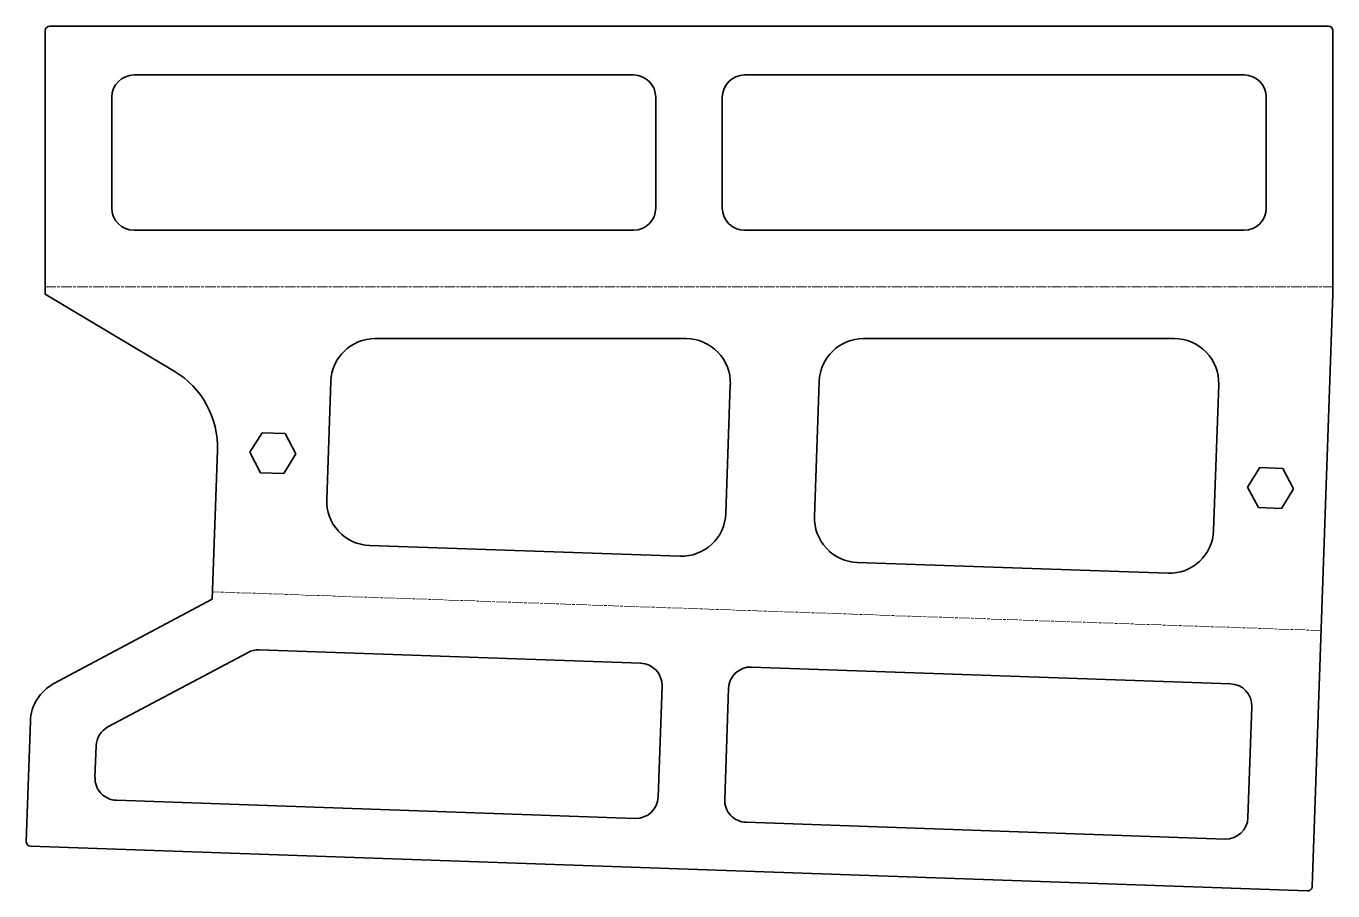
# Model space of a CAD drawing. Header units: millimetres. Extents: x 0 to 294, y 0 to 195.
import ezdxf

# ---------------------------------------------------------------- set-up
doc = ezdxf.new("R2010")
doc.units = ezdxf.units.MM
doc.linetypes.add('Chain', pattern=[13.68, 9.12, -1.14, 2.28, -1.14])
doc.layers.add('SIMUMAK Bend Centerline (ISO)', color=7, linetype='Chain', lineweight=9)
doc.layers.add('SIMUMAK Visible (ISO)', color=7, linetype='Continuous', lineweight=35)

# ---------------------------------------------------------------- blocks, each defined once
blk = doc.blocks.new('SIL-027-CSTL-01_Sheet_SIL-027-CSTL-01 (Desplegada)')
at = {"layer": 'SIMUMAK Bend Centerline (ISO)', "ltscale": 0.263158}
for p, q in [((-142.93, 38.7), (147.24, 38.7)), ((144.6, -38.77), (-105.25, -30.05))]:
    blk.add_line(p, q, dxfattribs=at)
at = {"layer": 'SIMUMAK Visible (ISO)'}
for p, q in [((-141.93, 97.4), (146.24, 97.4)), ((-142.93, 37.01), (-142.93, 96.4)), ((147.24, 96.4), (147.24, 37.01)), ((-122.93, 86.4), (-10.35, 86.4)), ((14.65, 86.4), (127.24, 86.4)), ((-127.93, 56.4), (-127.93, 81.4)), ((-5.35, 81.4), (-5.35, 56.4)), ((9.65, 56.4), (9.65, 81.4)), ((132.24, 81.4), (132.24, 56.4)), ((-10.35, 51.4), (-122.93, 51.4)), ((127.24, 51.4), (14.65, 51.4)), ((-142.93, 37.01), (-113.88, 19.68)), ((147.24, 37.01), (142.58, -96.43)), ((-68.59, 27.01), (1.46, 27.01)), ((41.48, 27.01), (111.52, 27.01)), ((-79.51, -9.24), (-78.58, 17.35)), ((11.45, 16.66), (10.44, -12.38)), ((30.42, -13.08), (31.49, 17.35)), ((121.52, 16.66), (120.37, -16.22)), ((-96.85, 1.38), (-94.09, 5.78)), ((-94.09, 5.78), (-88.9, 5.6)), ((-88.9, 5.6), (-86.46, 1.01)), ((-104.14, 1.8), (-105.31, -31.74)), ((-94.41, -3.21), (-96.85, 1.38)), ((-86.46, 1.01), (-89.21, -3.39)), ((128.02, -6.48), (130.77, -2.07)), ((130.77, -2.07), (135.96, -2.25)), ((135.96, -2.25), (138.4, -6.84)), ((-89.21, -3.39), (-94.41, -3.21)), ((130.46, -11.07), (128.02, -6.48)), ((138.4, -6.84), (135.65, -11.25)), ((135.65, -11.25), (130.46, -11.07)), ((0.09, -22.02), (-69.87, -19.58)), ((110.03, -25.86), (40.07, -23.42)), ((-105.31, -31.74), (-141, -50.72)), ((-128.83, -60.5), (-97.24, -43.7)), ((-94.72, -43.12), (-8.75, -46.12)), ((16.23, -46.99), (124.16, -50.76)), ((-3.93, -51.29), (-4.8, -76.28)), ((10.19, -76.8), (11.06, -51.82)), ((128.99, -55.93), (128.11, -80.92)), ((-147.24, -86.31), (-146.29, -59.2)), ((-131.73, -71.84), (-131.48, -64.74)), ((-9.98, -81.1), (-126.9, -77.02)), ((122.94, -85.74), (15.01, -81.97)), ((141.55, -97.4), (-146.28, -87.35))]:
    blk.add_line(p, q, dxfattribs=at)
at = {"layer": 'SIMUMAK Visible (ISO)', "extrusion": (0, 0, -1)}
for centre, radius, start, end in [((141.93, 96.4), 1, 0, 90), ((-146.24, 96.4), 1, 90, 180), ((136.3, -59.55), 10, 2, 62), ((146.24, -86.35), 1, 272, 2), ((-141.58, -96.4), 1, 182, 272)]:
    blk.add_arc(centre, radius, start, end, dxfattribs=at)
at = {"layer": 'SIMUMAK Visible (ISO)'}
for centre, radius, start, end in [((-122.93, 81.4), 5, 90, 180), ((-10.35, 81.4), 5, 0, 90), ((14.65, 81.4), 5, 90, 180), ((127.24, 81.4), 5, 360, 90), ((-122.93, 56.4), 5, 180, 270), ((-10.35, 56.4), 5, 270, 360), ((14.65, 56.4), 5, 180, 270), ((127.24, 56.4), 5, 270, 360), ((-68.59, 17.01), 10, 90, 178), ((1.46, 17.01), 10, 358, 90), ((41.48, 17.01), 10, 90, 178), ((111.52, 17.01), 10, 358, 90), ((-124.13, 2.5), 20, 358, 59.1892), ((-69.52, -9.59), 10, 178, 268), ((0.44, -12.03), 10, 268, 358), ((40.42, -13.42), 10, 178, 268), ((110.37, -15.87), 10, 268, 358), ((-94.9, -48.12), 5, 88, 118), ((-8.93, -51.12), 5, 358, 88), ((16.06, -51.99), 5, 88, 178), ((123.99, -55.76), 5, 358, 88), ((-126.48, -64.91), 5, 118, 178), ((-126.73, -72.02), 5, 178, 268), ((-9.8, -76.1), 5, 268, 358), ((15.18, -76.98), 5, 178, 268), ((123.12, -80.74), 5, 268, 358)]:
    blk.add_arc(centre, radius, start, end, dxfattribs=at)

msp = doc.modelspace()

# ---------------------------------------------------------------- block references
msp.add_blockref('SIL-027-CSTL-01_Sheet_SIL-027-CSTL-01 (Desplegada)', (147.24, 97.4))

doc.saveas('drawing.dxf')
